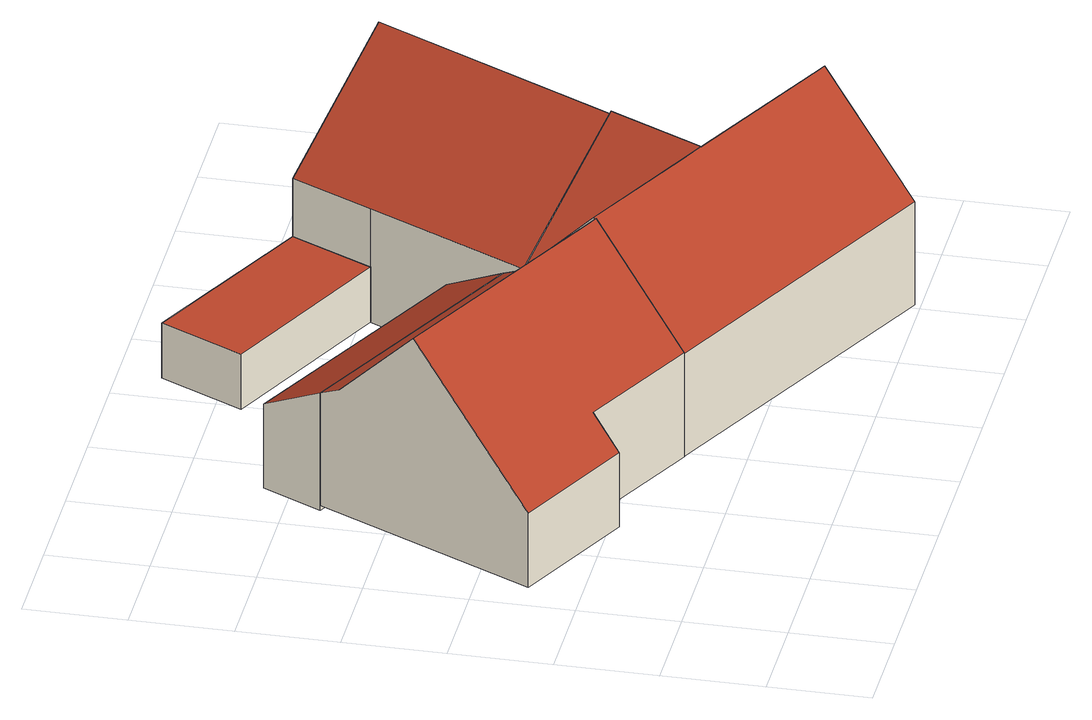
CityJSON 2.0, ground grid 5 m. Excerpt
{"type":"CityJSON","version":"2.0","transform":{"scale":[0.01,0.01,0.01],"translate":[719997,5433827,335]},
"CityObjects":{
"building1":{"type":"Building","attributes":{"Gemeindeschluessel":"09375199","HoeheDach":"346.500","HoeheGrund":"335.602","Methode":"2000","NiedrigsteTraufeDesGebaeudes":"339.541","Geometrietyp2DReferenz":"3000","measuredHeight":10.9,"function":"31001_2000","roofType":"3100","storeysAboveGround":2},"geometry":[{"type":"Solid","lod":"2","boundaries":[[[[0,1,2,3,4,5]],[[6,7,2,1]],[[6,8,9,10,11,7]],[[12,13,9,8]],[[3,2,7,11]],[[14,15,13,12]],[[4,3,11,10]],[[0,5,15,14]],[[13,15,5,4,10,9]],[[0,14,12,8,6,1]]]],"semantics":{"surfaces":[{"type":"WallSurface","Flaeche":"86.859","Z_MAX":"10.898","Z_MAX_ASL":"346.500","Z_MIN":"-0.002","Z_MIN_ASL":"335.600"},{"type":"WallSurface","Flaeche":"82.787","Z_MAX":"6.023","Z_MAX_ASL":"341.626","Z_MIN":"-0.002","Z_MIN_ASL":"335.600"},{"type":"WallSurface","Flaeche":"94.253","Z_MAX":"10.898","Z_MAX_ASL":"346.500","Z_MIN":"-0.002","Z_MIN_ASL":"335.600"},{"type":"WallSurface","Flaeche":"27.229","Z_MAX":"3.969","Z_MAX_ASL":"339.571","Z_MIN":"-0.002","Z_MIN_ASL":"335.600"},{"type":"RoofSurface","Dachneigung":"62.703","Dachorientierung":"26.173","Flaeche":"17.201","Z_MAX":"6.598","Z_MAX_ASL":"342.200","Z_MIN":"6.023","Z_MIN_ASL":"341.626"},{"type":"WallSurface","Flaeche":"7.341","Z_MAX":"5.570","Z_MAX_ASL":"341.172","Z_MIN":"-0.002","Z_MIN_ASL":"335.600"},{"type":"RoofSurface","Dachneigung":"44.992","Dachorientierung":"26.173","Flaeche":"83.529","Z_MAX":"10.898","Z_MAX_ASL":"346.500","Z_MIN":"6.598","Z_MIN_ASL":"342.200"},{"type":"WallSurface","Flaeche":"38.114","Z_MAX":"5.570","Z_MAX_ASL":"341.172","Z_MIN":"-0.002","Z_MIN_ASL":"335.600"},{"type":"RoofSurface","Dachneigung":"43.854","Dachorientierung":"206.173","Flaeche":"116.973","Z_MAX":"10.898","Z_MAX_ASL":"346.500","Z_MIN":"3.938","Z_MIN_ASL":"339.541"},{"type":"GroundSurface","Flaeche":"155.384","Z_MAX":"-0.002","Z_MAX_ASL":"335.600","Z_MIN":"-0.002","Z_MIN_ASL":"335.600"}],"values":[[0,1,2,3,4,5,6,7,8,9]]}}]},
"building2":{"type":"Building","attributes":{"Gemeindeschluessel":"09375199","HoeheDach":"341.633","HoeheGrund":"335.340","Methode":"2000","NiedrigsteTraufeDesGebaeudes":"339.827","Geometrietyp2DReferenz":"3000","measuredHeight":6.29,"function":"51009_1610","roofType":"2100"},"geometry":[{"type":"Solid","lod":"2","boundaries":[[[[16,17,18,19]],[[2,20,21,7]],[[16,7,21,17]],[[19,2,7,16]],[[18,20,2,19]],[[17,21,20,18]]]],"semantics":{"surfaces":[{"type":"GroundSurface","Flaeche":"45.468","Z_MAX":"0.000","Z_MAX_ASL":"335.340","Z_MIN":"0.000","Z_MIN_ASL":"335.340"},{"type":"RoofSurface","Dachneigung":"61.378","Dachorientierung":"26.173","Flaeche":"51.797","Z_MAX":"6.293","Z_MAX_ASL":"341.633","Z_MIN":"4.487","Z_MIN_ASL":"339.827"},{"type":"WallSurface","Flaeche":"17.838","Z_MAX":"6.293","Z_MAX_ASL":"341.633","Z_MIN":"0.000","Z_MIN_ASL":"335.340"},{"type":"WallSurface","Flaeche":"86.458","Z_MAX":"6.293","Z_MAX_ASL":"341.633","Z_MIN":"0.000","Z_MIN_ASL":"335.340"},{"type":"WallSurface","Flaeche":"61.646","Z_MAX":"4.487","Z_MAX_ASL":"339.827","Z_MIN":"0.000","Z_MIN_ASL":"335.340"}],"values":[[0,1,2,3,2,4]]}}]},
"building3":{"type":"Building","attributes":{"Gemeindeschluessel":"09375199","HoeheDach":"346.510","HoeheGrund":"335.630","Methode":"2000","NiedrigsteTraufeDesGebaeudes":"341.120","Geometrietyp2DReferenz":"3000","measuredHeight":10.88,"function":"31001_1000","roofType":"3100"},"address":[{"Country":"Germany","Locality":"Sinzing","ThoroughfareName":"Waltenhofen 2"}],"geometry":[{"type":"Solid","lod":"2","boundaries":[[[[22,23,24,25]],[[26,27,28,29]],[[30,29,28,31,32]],[[24,33,34]],[[26,35,22,25,27]],[[31,24,34,32]],[[23,36,33,24]],[[22,35,37,36,23]],[[24,31,28,27,25]],[[34,33,36,37,38,30,32]],[[26,29,30,38,37,35]]]],"semantics":{"surfaces":[{"type":"RoofSurface","Dachneigung":"44.419","Dachorientierung":"28.417","Flaeche":"45.048","Z_MAX":"10.880","Z_MAX_ASL":"346.510","Z_MIN":"5.511","Z_MIN_ASL":"341.141"},{"type":"WallSurface","Flaeche":"95.567","Z_MAX":"5.523","Z_MAX_ASL":"341.153","Z_MIN":"-0.000","Z_MIN_ASL":"335.630"},{"type":"WallSurface","Flaeche":"86.339","Z_MAX":"10.880","Z_MAX_ASL":"346.510","Z_MIN":"-0.000","Z_MIN_ASL":"335.630"},{"type":"RoofSurface","Dachneigung":"50.563","Dachorientierung":"298.315","Flaeche":"22.215","Z_MAX":"10.880","Z_MAX_ASL":"346.510","Z_MIN":"5.513","Z_MIN_ASL":"341.143"},{"type":"WallSurface","Flaeche":"86.167","Z_MAX":"10.880","Z_MAX_ASL":"346.510","Z_MIN":"-0.000","Z_MIN_ASL":"335.630"},{"type":"RoofSurface","Dachneigung":"44.417","Dachorientierung":"28.414","Flaeche":"36.365","Z_MAX":"10.880","Z_MAX_ASL":"346.510","Z_MIN":"5.512","Z_MIN_ASL":"341.142"},{"type":"RoofSurface","Dachneigung":"50.563","Dachorientierung":"118.315","Flaeche":"22.208","Z_MAX":"10.880","Z_MAX_ASL":"346.510","Z_MIN":"5.514","Z_MIN_ASL":"341.144"},{"type":"WallSurface","Flaeche":"15.793","Z_MAX":"5.620","Z_MAX_ASL":"341.250","Z_MIN":"-0.000","Z_MIN_ASL":"335.630"},{"type":"RoofSurface","Dachneigung":"44.418","Dachorientierung":"208.415","Flaeche":"130.581","Z_MAX":"10.880","Z_MAX_ASL":"346.510","Z_MIN":"5.490","Z_MIN_ASL":"341.120"},{"type":"WallSurface","Flaeche":"114.937","Z_MAX":"10.880","Z_MAX_ASL":"346.510","Z_MIN":"-0.000","Z_MIN_ASL":"335.630"},{"type":"GroundSurface","Flaeche":"182.681","Z_MAX":"-0.000","Z_MAX_ASL":"335.630","Z_MIN":"-0.000","Z_MIN_ASL":"335.630"}],"values":[[0,1,2,3,4,5,6,7,8,9,10]]}}]},
"building4":{"type":"Building","attributes":{"Gemeindeschluessel":"09375199","HoeheDach":"338.020","HoeheGrund":"335.080","Methode":"1000","NiedrigsteTraufeDesGebaeudes":"338.020","Geometrietyp2DReferenz":"3000","measuredHeight":2.94,"function":"31001_2000","roofType":"1000","storeysAboveGround":1},"geometry":[{"type":"Solid","lod":"2","boundaries":[[[[39,40,41,42]],[[41,40,43,44]],[[39,45,43,40]],[[39,42,46,45]],[[46,44,43,45]],[[42,41,44,46]]]],"semantics":{"surfaces":[{"type":"WallSurface","Flaeche":"13.318","Z_MAX":"2.940","Z_MAX_ASL":"338.020","Z_MIN":"0.000","Z_MIN_ASL":"335.080"},{"type":"WallSurface","Flaeche":"29.128","Z_MAX":"2.940","Z_MAX_ASL":"338.020","Z_MIN":"0.000","Z_MIN_ASL":"335.080"},{"type":"GroundSurface","Flaeche":"45.231","Z_MAX":"0.000","Z_MAX_ASL":"335.080","Z_MIN":"0.000","Z_MIN_ASL":"335.080"},{"type":"WallSurface","Flaeche":"29.071","Z_MAX":"2.940","Z_MAX_ASL":"338.020","Z_MIN":"0.000","Z_MIN_ASL":"335.080"},{"type":"WallSurface","Flaeche":"13.554","Z_MAX":"2.940","Z_MAX_ASL":"338.020","Z_MIN":"0.000","Z_MIN_ASL":"335.080"},{"type":"RoofSurface","Dachneigung":"90.000","Dachorientierung":"-1.000","Flaeche":"45.231","Z_MAX":"2.940","Z_MAX_ASL":"338.020","Z_MIN":"2.940","Z_MIN_ASL":"338.020"}],"values":[[0,1,2,3,4,5]]}}]},
"building5":{"type":"Building","attributes":{"Gemeindeschluessel":"09375199","HoeheDach":"346.432","HoeheGrund":"335.070","Methode":"1000","NiedrigsteTraufeDesGebaeudes":"341.110","Geometrietyp2DReferenz":"3000","measuredHeight":11.36,"function":"31001_2000","roofType":"3100"},"geometry":[{"type":"Solid","lod":"2","boundaries":[[[[47,48,49,50,51]],[[52,53,54,55,56]],[[49,54,53,57,50]],[[48,55,54,49]],[[51,50,57,58]],[[52,56,47,51,58]],[[56,55,48,47]],[[58,57,53,52]]]],"semantics":{"surfaces":[{"type":"WallSurface","Flaeche":"113.229","Z_MAX":"11.362","Z_MAX_ASL":"346.432","Z_MIN":"0.000","Z_MIN_ASL":"335.070"},{"type":"WallSurface","Flaeche":"113.564","Z_MAX":"11.362","Z_MAX_ASL":"346.432","Z_MIN":"0.000","Z_MIN_ASL":"335.070"},{"type":"RoofSurface","Dachneigung":"50.854","Dachorientierung":"296.424","Flaeche":"113.162","Z_MAX":"11.362","Z_MAX_ASL":"346.432","Z_MIN":"6.040","Z_MIN_ASL":"341.110"},{"type":"RoofSurface","Dachneigung":"50.850","Dachorientierung":"116.424","Flaeche":"113.441","Z_MAX":"11.362","Z_MAX_ASL":"346.432","Z_MIN":"6.069","Z_MIN_ASL":"341.139"},{"type":"WallSurface","Flaeche":"54.128","Z_MAX":"6.084","Z_MAX_ASL":"341.154","Z_MIN":"0.000","Z_MIN_ASL":"335.070"},{"type":"GroundSurface","Flaeche":"175.739","Z_MAX":"0.000","Z_MAX_ASL":"335.070","Z_MIN":"0.000","Z_MIN_ASL":"335.070"},{"type":"WallSurface","Flaeche":"82.288","Z_MAX":"6.069","Z_MAX_ASL":"341.139","Z_MIN":"0.000","Z_MIN_ASL":"335.070"},{"type":"WallSurface","Flaeche":"27.390","Z_MAX":"6.053","Z_MAX_ASL":"341.123","Z_MIN":"0.000","Z_MIN_ASL":"335.070"}],"values":[[0,1,2,3,4,5,6,7]]}}]}
},
"vertices":[
[1381,773,60],[1844,1720,60],[1844,1720,663],[1795,1620,720],[1606,1234,1150],[1381,773,616],[611,2326,60],[611,2326,663],[80,1239,60],[80,1239,454],[374,1840,1150],[562,2226,720],[699,938,60],[699,938,457],[767,1076,60],[767,1076,617],
[611,2326,34],[757,2623,34],[1990,2017,34],[1844,1720,34],[1990,2017,483],[757,2623,483],
[3403,956,614],[3158,1076,614],[2341,891,1151],[3172,483,1151],[2941,11,63],[2941,11,615],[1382,773,612],[1382,773,63],[1845,1721,63],[1614,1248,1151],[1845,1721,614],[2572,1364,1151],[1986,1651,614],[3403,956,63],[3146,1082,625],[3146,1082,63],[1980,1654,63],
[2374,2454,8],[2574,2861,8],[2574,2861,302],[2374,2454,302],[1682,3292,8],[1682,3292,302],[1480,2877,8],[1480,2877,302],
[3146,1082,7],[3146,1082,614],[2562,1368,1143],[1980,1654,615],[1980,1654,7],[2574,2861,7],[2574,2861,611],[3163,2578,1143],[3749,2296,614],[3749,2296,7],[2374,2454,612],[2374,2454,7]
]}
